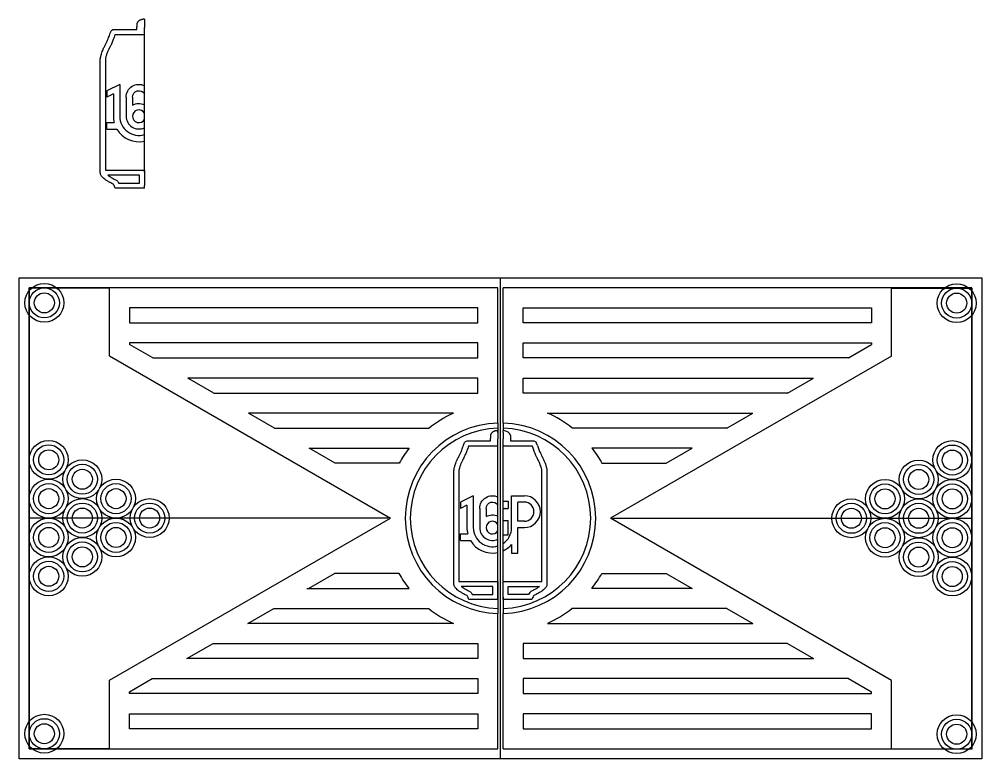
# Model space of a CAD drawing. Header units: inches. Extents: x -368 to -228, y -240 to 432.
# Drawn here: x -323.7 to -227.7, y 144.2 to 218 of the extents above; entities that cross this region are included whole.
import ezdxf

# ---------------------------------------------------------------- set-up
doc = ezdxf.new("R2010")
doc.units = ezdxf.units.IN
doc.header["$MEASUREMENT"] = 0
doc.layers.add('final_table_top_design v3_depths$3_4_', color=7, linetype='Continuous')

msp = doc.modelspace()

# ---------------------------------------------------------------- linework, layer by layer
at = {"layer": 'final_table_top_design v3_depths$3_4_'}
for p, q in [((-311.167, 218), (-311.167, 217.806)), ((-314.246, 216.973), (-311.917, 216.973)), ((-311.917, 217.5), (-311.917, 217.25)), ((-311.917, 216.973), (-311.917, 217.25)), ((-311.167, 217.806), (-311.167, 217.181)), ((-311.167, 202.732), (-311.167, 217.181)), ((-314.62, 216.5), (-314.601, 216.555)), ((-314.601, 216.555), (-314.496, 216.799)), ((-314.128, 216.395), (-314.146, 216.34)), ((-314.11, 216.448), (-314.128, 216.395)), ((-311.167, 216.448), (-314.11, 216.448)), ((-315.566, 212.25), (-315.566, 214.006)), ((-315.066, 213.979), (-315.066, 212.25)), ((-315.566, 204.25), (-315.566, 212.25)), ((-315.066, 212.25), (-315.066, 204.25)), ((-313.627, 211.501), (-314.901, 210.864)), ((-313.627, 211.501), (-313.627, 208.318)), ((-314.901, 210.864), (-314.901, 210.228)), ((-314.264, 210.546), (-314.901, 210.228)), ((-314.264, 210.546), (-314.264, 208.318)), ((-312.991, 210.228), (-312.991, 208.318)), ((-312.354, 210.228), (-312.354, 209.421)), ((-314.901, 207.681), (-314.183, 207.681)), ((-314.901, 207.045), (-314.901, 207.681)), ((-314.901, 207.045), (-313.923, 207.045)), ((-315.566, 202.684), (-315.566, 204.25)), ((-315.066, 204.25), (-315.066, 202.934)), ((-315.066, 202.934), (-311.167, 202.934)), ((-311.167, 202.934), (-311.167, 201.4)), ((-311.667, 202.434), (-314.826, 202.434)), ((-313.74, 201.65), (-311.667, 201.65)), ((-311.667, 201.65), (-311.667, 202.434)), ((-314.075, 201.15), (-314.137, 201.31)), ((-311.167, 201.15), (-314.075, 201.15)), ((-311.167, 201.15), (-311.167, 201.4)), ((-323.652, 192.195), (-227.652, 192.195)), ((-323.652, 144.195), (-323.652, 192.195)), ((-275.652, 144.195), (-275.652, 192.195)), ((-227.652, 192.195), (-227.652, 144.195)), ((-322.652, 191.195), (-322.652, 145.195)), ((-322.652, 145.195), (-322.652, 191.195)), ((-322.652, 145.195), (-322.652, 191.195)), ((-322.652, 191.195), (-322.652, 145.195)), ((-322.652, 191.195), (-322.652, 145.195)), ((-275.902, 191.195), (-322.652, 191.195)), ((-275.902, 191.195), (-322.652, 191.195)), ((-322.652, 145.195), (-322.652, 191.195)), ((-275.902, 191.195), (-322.652, 191.195)), ((-322.652, 191.195), (-322.652, 145.195)), ((-322.652, 191.195), (-314.652, 191.195)), ((-314.652, 184.391), (-314.652, 191.195)), ((-275.902, 177.692), (-275.902, 191.195)), ((-228.652, 191.195), (-275.402, 191.195)), ((-275.402, 177.692), (-275.402, 191.195)), ((-236.652, 191.164), (-228.652, 191.166)), ((-236.652, 184.37), (-236.652, 191.164)), ((-228.652, 145.195), (-228.652, 191.195)), ((-228.652, 145.195), (-228.652, 191.195)), ((-228.652, 145.195), (-228.652, 191.195)), ((-228.652, 145.195), (-228.652, 191.195)), ((-228.652, 191.166), (-228.652, 145.147)), ((-278.652, 189.195), (-312.652, 189.195)), ((-278.652, 189.195), (-312.652, 189.195)), ((-312.652, 189.195), (-312.652, 187.695)), ((-312.652, 189.195), (-312.652, 187.695)), ((-277.902, 189.195), (-278.652, 189.195)), ((-277.902, 189.195), (-278.652, 189.195)), ((-277.902, 187.695), (-277.902, 189.195)), ((-277.902, 187.695), (-277.902, 189.195)), ((-273.402, 187.695), (-273.402, 189.195)), ((-273.402, 187.695), (-273.402, 189.195)), ((-273.402, 189.195), (-272.652, 189.195)), ((-273.402, 189.195), (-272.652, 189.195)), ((-272.652, 189.195), (-238.652, 189.195)), ((-272.652, 189.195), (-238.652, 189.195)), ((-238.652, 189.195), (-238.652, 187.695)), ((-238.652, 189.195), (-238.652, 187.695)), ((-322.652, 189.01), (-322.652, 147.424)), ((-228.652, 147.402), (-228.652, 188.989)), ((-228.652, 147.402), (-228.652, 188.989)), ((-228.652, 147.402), (-228.652, 188.989)), ((-312.652, 187.695), (-277.902, 187.695)), ((-312.652, 187.695), (-277.902, 187.695)), ((-238.652, 187.695), (-273.402, 187.695)), ((-238.652, 187.695), (-273.402, 187.695)), ((-277.902, 185.695), (-312.652, 185.695)), ((-277.902, 185.695), (-312.652, 185.695)), ((-312.652, 185.695), (-312.652, 185.546)), ((-312.652, 185.695), (-312.652, 185.546)), ((-310.313, 184.195), (-312.652, 185.546)), ((-277.902, 184.195), (-277.902, 185.695)), ((-277.902, 184.195), (-277.902, 185.695)), ((-273.402, 184.195), (-273.402, 185.695)), ((-273.402, 184.195), (-273.402, 185.695)), ((-273.402, 185.695), (-238.652, 185.695)), ((-273.402, 185.695), (-238.652, 185.695)), ((-240.955, 184.195), (-238.652, 185.525)), ((-238.652, 185.695), (-238.652, 185.525)), ((-238.652, 185.695), (-238.652, 185.525)), ((-314.652, 184.391), (-286.637, 168.217)), ((-314.652, 184.391), (-286.637, 168.217)), ((-314.652, 184.391), (-286.637, 168.217)), ((-236.652, 184.37), (-264.667, 168.195)), ((-236.652, 184.37), (-264.667, 168.195)), ((-236.652, 184.37), (-264.667, 168.195)), ((-310.313, 184.195), (-277.902, 184.195)), ((-310.313, 184.195), (-277.902, 184.195)), ((-240.955, 184.195), (-273.402, 184.195)), ((-240.955, 184.195), (-273.402, 184.195)), ((-277.902, 182.195), (-306.849, 182.195)), ((-277.902, 182.195), (-306.849, 182.195)), ((-304.251, 180.695), (-306.849, 182.195)), ((-277.902, 180.695), (-277.902, 182.195)), ((-277.902, 180.695), (-277.902, 182.195)), ((-273.402, 180.695), (-273.402, 182.195)), ((-273.402, 180.695), (-273.402, 182.195)), ((-273.402, 182.195), (-244.419, 182.195)), ((-273.402, 182.195), (-244.419, 182.195)), ((-247.017, 180.695), (-244.419, 182.195)), ((-304.251, 180.695), (-277.902, 180.695)), ((-304.251, 180.695), (-277.902, 180.695)), ((-247.017, 180.695), (-273.402, 180.695)), ((-247.017, 180.695), (-273.402, 180.695)), ((-298.188, 177.195), (-300.786, 178.695)), ((-280.343, 178.695), (-300.786, 178.695)), ((-280.343, 178.695), (-300.786, 178.695)), ((-270.962, 178.695), (-250.481, 178.695)), ((-270.962, 178.695), (-250.481, 178.695)), ((-253.079, 177.195), (-250.481, 178.695)), ((-275.902, 177.692), (-275.902, 177.192)), ((-275.402, 177.692), (-275.402, 177.192)), ((-298.188, 177.195), (-282.811, 177.195)), ((-298.188, 177.195), (-282.811, 177.195)), ((-275.902, 177.192), (-275.902, 176.945)), ((-275.902, 176.752), (-275.902, 176.945)), ((-275.902, 176.945), (-275.902, 176.752)), ((-275.902, 176.752), (-275.902, 176.127)), ((-275.902, 176.752), (-275.902, 176.127)), ((-275.402, 177.192), (-275.402, 176.945)), ((-275.402, 176.752), (-275.402, 176.945)), ((-275.402, 176.752), (-275.402, 176.945)), ((-275.402, 176.752), (-275.402, 176.127)), ((-275.402, 176.752), (-275.402, 176.127)), ((-253.079, 177.195), (-268.493, 177.195)), ((-253.079, 177.195), (-268.493, 177.195)), ((-279.337, 175.501), (-279.231, 175.745)), ((-278.981, 175.919), (-276.652, 175.919)), ((-276.652, 176.445), (-276.652, 176.195)), ((-276.652, 175.919), (-276.652, 176.195)), ((-275.902, 161.678), (-275.902, 176.127)), ((-275.902, 161.678), (-275.902, 176.127)), ((-275.402, 161.694), (-275.402, 176.127)), ((-275.402, 161.694), (-275.402, 176.127)), ((-274.652, 176.445), (-274.652, 176.195)), ((-274.652, 176.195), (-274.652, 175.919)), ((-274.652, 175.919), (-272.336, 175.919)), ((-272.089, 175.739), (-271.986, 175.501)), ((-292.126, 173.695), (-294.724, 175.195)), ((-294.724, 175.195), (-284.776, 175.195)), ((-294.724, 175.195), (-284.776, 175.195)), ((-279.355, 175.446), (-279.337, 175.501)), ((-278.863, 175.341), (-278.882, 175.286)), ((-278.845, 175.394), (-278.863, 175.341)), ((-275.902, 175.394), (-278.845, 175.394)), ((-272.477, 175.394), (-275.402, 175.394)), ((-272.459, 175.341), (-272.477, 175.394)), ((-272.441, 175.286), (-272.459, 175.341)), ((-256.543, 175.195), (-266.528, 175.195)), ((-256.543, 175.195), (-266.528, 175.195)), ((-259.141, 173.695), (-256.543, 175.195)), ((-285.752, 173.695), (-292.126, 173.695)), ((-285.752, 173.695), (-292.126, 173.695)), ((-280.301, 171.195), (-280.301, 172.952)), ((-279.801, 172.925), (-279.801, 171.195)), ((-271.521, 171.195), (-271.521, 172.925)), ((-271.021, 172.952), (-271.021, 171.195)), ((-265.553, 173.695), (-259.141, 173.695)), ((-265.553, 173.695), (-259.141, 173.695)), ((-280.301, 163.195), (-280.301, 171.195)), ((-279.801, 171.195), (-279.801, 163.195)), ((-271.521, 163.195), (-271.521, 171.195)), ((-271.021, 171.195), (-271.021, 163.195)), ((-278.363, 170.447), (-279.636, 169.81)), ((-278.363, 170.447), (-278.363, 167.264)), ((-274.543, 167.264), (-274.543, 170.447)), ((-274.543, 170.447), (-273.27, 170.447)), ((-279.636, 169.81), (-279.636, 169.174)), ((-278.999, 169.492), (-279.636, 169.174)), ((-278.999, 169.492), (-278.999, 167.264)), ((-277.726, 169.174), (-277.726, 167.264)), ((-277.09, 169.174), (-277.09, 168.366)), ((-275.402, 169.892), (-274.902, 169.892)), ((-275.402, 169.174), (-274.902, 169.174)), ((-274.902, 169.892), (-274.902, 169.174)), ((-273.907, 167.9), (-273.907, 169.81)), ((-273.27, 169.81), (-273.907, 169.81)), ((-322.234, 168.217), (-322.652, 168.217)), ((-286.83, 168.217), (-322.234, 168.217)), ((-314.652, 152.042), (-286.637, 168.217)), ((-314.652, 152.042), (-286.637, 168.217)), ((-314.652, 152.042), (-286.637, 168.217)), ((-236.652, 152.021), (-264.667, 168.195)), ((-236.652, 152.021), (-264.667, 168.195)), ((-236.652, 152.021), (-264.667, 168.195)), ((-264.47, 168.195), (-228.652, 168.195)), ((-275.402, 167.983), (-274.902, 167.983)), ((-274.902, 166.545), (-274.902, 167.983)), ((-273.27, 167.9), (-273.907, 167.9)), ((-273.907, 167.264), (-273.27, 167.264)), ((-273.907, 164.718), (-273.907, 167.264)), ((-279.636, 165.991), (-279.636, 166.627)), ((-279.636, 166.627), (-278.919, 166.627)), ((-275.402, 166.545), (-274.902, 166.545)), ((-279.636, 165.991), (-278.658, 165.991)), ((-274.543, 165.58), (-274.543, 164.718)), ((-274.543, 164.718), (-273.907, 164.718)), ((-294.798, 161.195), (-292.2, 162.695)), ((-285.752, 162.695), (-292.2, 162.695)), ((-285.752, 162.695), (-292.2, 162.695)), ((-280.301, 161.629), (-280.301, 163.195)), ((-279.801, 163.195), (-279.801, 161.879)), ((-271.521, 161.879), (-271.521, 163.195)), ((-271.021, 163.195), (-271.021, 161.629)), ((-265.553, 162.695), (-259.141, 162.695)), ((-265.553, 162.695), (-259.141, 162.695)), ((-259.141, 162.695), (-256.543, 161.195)), ((-279.801, 161.879), (-275.902, 161.879)), ((-276.402, 161.379), (-279.561, 161.379)), ((-276.402, 160.596), (-276.402, 161.379)), ((-275.902, 161.879), (-275.902, 160.346)), ((-275.902, 160.371), (-275.902, 161.694)), ((-275.402, 160.346), (-275.402, 161.879)), ((-275.402, 161.879), (-274.902, 161.879)), ((-275.402, 160.371), (-275.402, 161.694)), ((-274.902, 161.879), (-271.521, 161.879)), ((-274.902, 160.596), (-274.902, 161.379)), ((-274.902, 161.379), (-271.761, 161.379)), ((-294.959, 161.195), (-284.776, 161.195)), ((-294.959, 161.195), (-284.776, 161.195)), ((-278.476, 160.596), (-276.402, 160.596)), ((-275.902, 160.332), (-275.902, 160.371)), ((-275.902, 160.096), (-275.902, 160.346)), ((-275.902, 160.332), (-275.902, 159.199)), ((-275.402, 160.332), (-275.402, 160.371)), ((-275.402, 160.096), (-275.402, 160.346)), ((-275.402, 160.332), (-275.402, 159.199)), ((-272.847, 160.596), (-274.902, 160.596)), ((-256.543, 161.195), (-266.528, 161.195)), ((-256.543, 161.195), (-266.528, 161.195)), ((-278.811, 160.096), (-278.872, 160.256)), ((-275.902, 160.096), (-278.811, 160.096)), ((-272.512, 160.096), (-275.402, 160.096)), ((-272.45, 160.256), (-272.512, 160.096)), ((-300.861, 157.695), (-298.263, 159.195)), ((-298.263, 159.195), (-282.811, 159.195)), ((-298.263, 159.195), (-282.811, 159.195)), ((-275.902, 159.199), (-275.902, 158.699)), ((-275.902, 145.195), (-275.902, 158.699)), ((-275.402, 159.199), (-275.402, 158.699)), ((-275.402, 145.195), (-275.402, 158.699)), ((-253.079, 159.195), (-268.493, 159.195)), ((-253.079, 159.195), (-268.493, 159.195)), ((-253.079, 159.195), (-250.481, 157.695)), ((-280.343, 157.695), (-300.861, 157.695)), ((-280.343, 157.695), (-300.861, 157.695)), ((-270.962, 157.695), (-250.481, 157.695)), ((-270.962, 157.695), (-250.481, 157.695)), ((-306.923, 154.195), (-304.325, 155.695)), ((-304.325, 155.695), (-277.902, 155.695)), ((-304.325, 155.695), (-277.902, 155.695)), ((-277.902, 155.695), (-277.902, 154.195)), ((-277.902, 155.695), (-277.902, 154.195)), ((-247.017, 155.695), (-273.402, 155.695)), ((-273.402, 155.695), (-273.402, 154.195)), ((-273.402, 155.695), (-273.402, 154.195)), ((-247.017, 155.695), (-273.402, 155.695)), ((-247.017, 155.695), (-244.419, 154.195)), ((-277.902, 154.195), (-306.923, 154.195)), ((-277.902, 154.195), (-306.923, 154.195)), ((-273.402, 154.195), (-244.419, 154.195)), ((-273.402, 154.195), (-244.419, 154.195)), ((-314.652, 145.195), (-314.652, 152.042)), ((-312.652, 150.888), (-310.387, 152.195)), ((-310.387, 152.195), (-277.902, 152.195)), ((-310.387, 152.195), (-277.902, 152.195)), ((-277.902, 152.195), (-277.902, 150.695)), ((-277.902, 152.195), (-277.902, 150.695)), ((-240.955, 152.195), (-273.402, 152.195)), ((-240.955, 152.195), (-273.402, 152.195)), ((-273.402, 152.195), (-273.402, 150.695)), ((-273.402, 152.195), (-273.402, 150.695)), ((-240.955, 152.195), (-238.652, 150.866)), ((-236.652, 145.145), (-236.652, 152.021)), ((-312.652, 150.695), (-312.652, 150.888)), ((-312.652, 150.695), (-312.652, 150.888)), ((-238.652, 150.695), (-238.652, 150.866)), ((-238.652, 150.695), (-238.652, 150.866)), ((-277.902, 150.695), (-312.652, 150.695)), ((-277.902, 150.695), (-312.652, 150.695)), ((-273.402, 150.695), (-238.652, 150.695)), ((-273.402, 150.695), (-238.652, 150.695)), ((-312.652, 148.695), (-277.902, 148.695)), ((-312.652, 148.695), (-277.902, 148.695)), ((-312.652, 147.195), (-312.652, 148.695)), ((-312.652, 147.195), (-312.652, 148.695)), ((-277.902, 148.695), (-277.902, 147.195)), ((-277.902, 148.695), (-277.902, 147.195)), ((-238.652, 148.695), (-273.402, 148.695)), ((-238.652, 148.695), (-273.402, 148.695)), ((-273.402, 148.695), (-273.402, 147.195)), ((-273.402, 148.695), (-273.402, 147.195)), ((-238.652, 147.195), (-238.652, 148.695)), ((-238.652, 147.195), (-238.652, 148.695)), ((-229.898, 148.122), (-229.907, 148.127)), ((-278.652, 147.195), (-312.652, 147.195)), ((-278.652, 147.195), (-312.652, 147.195)), ((-277.902, 147.195), (-278.652, 147.195)), ((-277.902, 147.195), (-278.652, 147.195)), ((-273.402, 147.195), (-272.652, 147.195)), ((-273.402, 147.195), (-272.652, 147.195)), ((-272.652, 147.195), (-238.652, 147.195)), ((-272.652, 147.195), (-238.652, 147.195)), ((-322.652, 145.195), (-275.902, 145.195)), ((-322.652, 145.195), (-275.902, 145.195)), ((-322.652, 145.195), (-275.902, 145.195)), ((-314.652, 145.195), (-322.652, 145.195)), ((-275.402, 145.195), (-228.652, 145.195)), ((-228.652, 145.147), (-236.652, 145.145)), ((-227.652, 144.195), (-323.652, 144.195))]:
    msp.add_line(p, q, dxfattribs=at)
for centre, radius in [((-321.152, 189.695), 1.938), ((-321.152, 189.695), 1.938), ((-321.152, 189.695), 1.5), ((-321.152, 189.695), 1.5), ((-230.152, 189.666), 1.938), ((-230.152, 189.666), 1.5), ((-321.152, 189.695), 1), ((-321.152, 189.695), 1), ((-230.152, 189.666), 1), ((-320.715, 174.029), 1.938), ((-320.715, 174.029), 1.938), ((-320.715, 174.029), 1.938), ((-320.715, 174.029), 1.938), ((-230.59, 174.008), 1.938), ((-320.715, 174.029), 1.5), ((-320.715, 174.029), 1.5), ((-320.715, 174.029), 1.5), ((-320.715, 174.029), 1), ((-320.715, 174.029), 1), ((-320.715, 174.029), 1), ((-230.59, 174.008), 1.5), ((-230.59, 174.008), 1), ((-317.359, 172.092), 1.938), ((-233.946, 172.07), 1.938), ((-317.359, 172.092), 1.5), ((-317.359, 172.092), 1), ((-233.946, 172.07), 1.5), ((-233.946, 172.07), 1), ((-320.715, 170.154), 1.938), ((-314.003, 170.154), 1.938), ((-237.301, 170.133), 1.938), ((-230.59, 170.133), 1.938), ((-320.715, 170.154), 1.5), ((-320.715, 170.154), 1), ((-314.003, 170.154), 1.5), ((-314.003, 170.154), 1), ((-237.301, 170.133), 1.5), ((-237.301, 170.133), 1), ((-230.59, 170.133), 1.5), ((-230.59, 170.133), 1), ((-317.359, 168.217), 1.938), ((-310.647, 168.217), 1.938), ((-240.657, 168.195), 1.938), ((-233.946, 168.195), 1.938), ((-317.359, 168.217), 1.5), ((-317.359, 168.217), 1), ((-310.647, 168.217), 1.5), ((-310.647, 168.217), 1), ((-240.657, 168.195), 1.5), ((-240.657, 168.195), 1), ((-233.946, 168.195), 1.5), ((-233.946, 168.195), 1), ((-320.715, 166.279), 1.938), ((-314.003, 166.279), 1.938), ((-237.301, 166.258), 1.938), ((-230.59, 166.258), 1.938), ((-320.715, 166.279), 1.5), ((-320.715, 166.279), 1), ((-314.003, 166.279), 1.5), ((-314.003, 166.279), 1), ((-237.301, 166.258), 1.5), ((-237.301, 166.258), 1), ((-230.59, 166.258), 1.5), ((-230.59, 166.258), 1), ((-317.359, 164.342), 1.938), ((-317.359, 164.342), 1.938), ((-317.359, 164.342), 1.938), ((-317.359, 164.342), 1.938), ((-317.359, 164.342), 1.938), ((-317.359, 164.342), 1.938), ((-317.359, 164.342), 1.938), ((-317.359, 164.342), 1.938), ((-233.946, 164.32), 1.938), ((-317.359, 164.342), 1.5), ((-317.359, 164.342), 1.5), ((-317.359, 164.342), 1.5), ((-317.359, 164.342), 1.5), ((-317.359, 164.342), 1.5), ((-317.359, 164.342), 1.5), ((-317.359, 164.342), 1.5), ((-317.359, 164.342), 1.5), ((-317.359, 164.342), 1), ((-317.359, 164.342), 1), ((-317.359, 164.342), 1), ((-317.359, 164.342), 1), ((-317.359, 164.342), 1), ((-317.359, 164.342), 1), ((-317.359, 164.342), 1), ((-317.359, 164.342), 1), ((-233.946, 164.32), 1.5), ((-233.946, 164.32), 1), ((-320.715, 162.404), 1.938), ((-320.715, 162.404), 1.938), ((-230.59, 162.383), 1.938), ((-230.59, 162.383), 1.938), ((-230.59, 162.383), 1.938), ((-320.715, 162.404), 1.5), ((-320.715, 162.404), 1.5), ((-320.715, 162.404), 1), ((-320.715, 162.404), 1), ((-230.59, 162.383), 1.5), ((-230.59, 162.383), 1.5), ((-230.59, 162.383), 1.5), ((-230.59, 162.383), 1), ((-230.59, 162.383), 1), ((-230.59, 162.383), 1), ((-321.152, 146.695), 1.938), ((-321.152, 146.695), 1.938), ((-321.152, 146.695), 1.5), ((-321.152, 146.695), 1.5), ((-230.152, 146.647), 1.938), ((-230.152, 146.647), 1.5), ((-321.152, 146.695), 1), ((-321.152, 146.695), 1), ((-230.152, 146.647), 1)]:
    msp.add_circle(centre, radius, dxfattribs=at)
at = {"layer": 'final_table_top_design v3_depths$3_4_', "extrusion": (0, 0, -1)}
for centre, radius, start, end in [((314.249, 216.71), 0.262, 19.67043, 90.56074), ((311.718, 210.228), 1.273, 0, 115.63881), ((311.718, 210.228), 0.637, 0, 149.92763), ((311.718, 208.318), 1.273, 60, 115.63881), ((275.652, 168.195), 11.5, 51.50005, 65.92939), ((275.652, 168.195), 11.5, 51.50005, 65.92939), ((278.984, 175.656), 0.262, 19.67043, 90.56074), ((272.339, 175.656), 0.262, 90.56074, 161.6965), ((275.652, 168.195), 11.5, 142.50475, 151.42812), ((275.652, 168.195), 11.5, 142.50475, 151.42812), ((276.453, 169.174), 1.273, 0, 115.63881), ((276.453, 169.174), 0.637, 0, 149.92763), ((276.453, 167.264), 1.273, 60, 115.63881), ((275.652, 168.195), 11.5, 322.50475, 331.42812), ((275.652, 168.195), 11.5, 322.50475, 331.42812), ((275.652, 168.195), 11.5, 231.50005, 245.92939), ((275.652, 168.195), 11.5, 231.50005, 245.92939)]:
    msp.add_arc(centre, radius, start, end, dxfattribs=at)
at = {"layer": 'final_table_top_design v3_depths$3_4_'}
for centre, radius, start, end in [((-311.718, 208.318), 0.637, 30.07237, 329.92763), ((-311.718, 208.318), 2.546, 180, 194.47751), ((-311.718, 208.318), 1.91, 180, 286.76604), ((-311.718, 208.318), 1.273, 180, 295.63881), ((-311.718, 208.318), 2.546, 210, 282.49464), ((-275.652, 168.195), 11.5, 51.50005, 65.92939), ((-275.652, 168.195), 11.5, 51.50005, 65.92939), ((-275.652, 168.195), 9.5, 91.50796, 268.49204), ((-275.652, 168.195), 9.5, 271.50796, 88.49204), ((-275.652, 168.195), 9, 91.59175, 268.40825), ((-275.652, 168.195), 9, 271.59175, 88.40825), ((-275.652, 168.195), 11.5, 142.50475, 151.42812), ((-275.652, 168.195), 11.5, 142.50475, 151.42812), ((-273.27, 168.855), 1.591, 270, 90), ((-273.27, 168.855), 0.955, 270, 90), ((-276.453, 167.264), 2.546, 180, 194.47751), ((-276.453, 167.264), 1.91, 180, 286.76604), ((-276.453, 167.264), 1.273, 180, 295.63881), ((-276.453, 167.264), 0.637, 30.07237, 329.92763), ((-276.453, 167.264), 1.91, 303.38613, 0), ((-276.453, 167.264), 2.546, 210, 282.49464), ((-276.453, 167.264), 2.546, 294.37512, 318.59038), ((-275.652, 168.195), 11.5, 322.50475, 331.42812), ((-275.652, 168.195), 11.5, 322.50475, 331.42812), ((-275.652, 168.195), 11.5, 231.50005, 245.92939), ((-275.652, 168.195), 11.5, 231.50005, 245.92939)]:
    msp.add_arc(centre, radius, start, end, dxfattribs=at)
msp.add_ellipse((-275.402, 176.445), major_axis=(0.75, 0), ratio=0.666667, start_param=0, end_param=1.570796, dxfattribs=at)
for points in [[(-311.167, 218), (-311.917, 218), (-311.917, 217.5)], [(-275.902, 176.945), (-276.652, 176.945), (-276.652, 176.445)]]:
    msp.add_rational_spline(points, [1, 0.707106781187, 1], degree=2, dxfattribs=at)
for points, knots in [([(-315.565, 214.019), (-315.553, 214.131), (-315.521, 214.293), (-315.464, 214.496), (-315.408, 214.678), (-315.344, 214.854), (-315.266, 215.03), (-315.17, 215.228), (-315.049, 215.462), (-314.906, 215.757), (-314.764, 216.093), (-314.67, 216.352), (-314.62, 216.5)], [43.588201, 43.588201, 43.588201, 43.588201, 43.927569, 44.080818, 44.222179, 44.498086, 44.642017, 44.798783, 45.160352, 45.430058, 45.783386, 46.254465, 46.254465, 46.254465, 46.254465]), ([(-314.146, 216.34), (-314.199, 216.183), (-314.299, 215.909), (-314.45, 215.552), (-314.599, 215.244), (-314.72, 215.01), (-314.811, 214.822), (-314.88, 214.668), (-314.935, 214.515), (-314.983, 214.359), (-315.018, 214.234), (-315.047, 214.108), (-315.061, 214.022), (-315.066, 213.979)], [7.788151, 7.788151, 7.788151, 7.788151, 8.284951, 8.664184, 8.950961, 9.309735, 9.455028, 9.579023, 9.814677, 9.940998, 10.070932, 10.202041, 10.330993, 10.330993, 10.330993, 10.330993]), ([(-314.256, 201.527), (-314.368, 201.584), (-314.579, 201.695), (-314.87, 201.86), (-315.115, 202.02), (-315.312, 202.178), (-315.441, 202.323), (-315.516, 202.451), (-315.556, 202.563), (-315.566, 202.643), (-315.566, 202.684)], [30.452842, 30.452842, 30.452842, 30.452842, 30.832919, 31.166309, 31.45667, 31.710592, 31.920369, 32.035794, 32.154209, 32.276107, 32.276107, 32.276107, 32.276107]), ([(-314.826, 202.434), (-314.759, 202.385), (-314.603, 202.284), (-314.335, 202.131), (-314.135, 202.026), (-314.026, 201.971)], [9.245405, 9.245405, 9.245405, 9.245405, 9.4931235, 9.8031011, 10.170543, 10.170543, 10.170543, 10.170543]), ([(-314.026, 201.971), (-313.991, 201.953), (-313.929, 201.91), (-313.852, 201.83), (-313.79, 201.742), (-313.756, 201.681), (-313.74, 201.65)], [2.8210536, 2.8210536, 2.8210536, 2.8210536, 2.9370638, 3.0472932, 3.1538543, 3.2579685, 3.2579685, 3.2579685, 3.2579685]), ([(-280.3, 172.965), (-280.288, 173.077), (-280.257, 173.239), (-280.2, 173.442), (-280.144, 173.624), (-280.08, 173.8), (-280.001, 173.976), (-279.905, 174.174), (-279.785, 174.408), (-279.641, 174.703), (-279.499, 175.039), (-279.406, 175.298), (-279.355, 175.446)], [43.588201, 43.588201, 43.588201, 43.588201, 43.927569, 44.080818, 44.222179, 44.498086, 44.642017, 44.798783, 45.160352, 45.430058, 45.783386, 46.254465, 46.254465, 46.254465, 46.254465]), ([(-278.882, 175.286), (-278.935, 175.129), (-279.034, 174.855), (-279.185, 174.497), (-279.335, 174.19), (-279.455, 173.956), (-279.547, 173.767), (-279.616, 173.614), (-279.671, 173.461), (-279.719, 173.304), (-279.754, 173.18), (-279.783, 173.053), (-279.796, 172.968), (-279.801, 172.925)], [7.788151, 7.788151, 7.788151, 7.788151, 8.284951, 8.664184, 8.950961, 9.309735, 9.455028, 9.579023, 9.814677, 9.940998, 10.070932, 10.202041, 10.330993, 10.330993, 10.330993, 10.330993]), ([(-271.521, 172.925), (-271.531, 173.011), (-271.558, 173.139), (-271.604, 173.304), (-271.652, 173.461), (-271.724, 173.659), (-271.849, 173.919), (-271.988, 174.19), (-272.21, 174.647), (-272.347, 175.009), (-272.441, 175.286)], [63.397036, 63.397036, 63.397036, 63.397036, 63.657097, 63.787031, 63.913352, 64.149006, 64.418294, 64.777068, 65.063845, 65.939878, 65.939878, 65.939878, 65.939878]), ([(-271.967, 175.446), (-271.879, 175.186), (-271.75, 174.844), (-271.538, 174.408), (-271.396, 174.132), (-271.261, 173.849), (-271.179, 173.624), (-271.123, 173.442), (-271.066, 173.239), (-271.034, 173.077), (-271.023, 172.965)], [27.695027, 27.695027, 27.695027, 27.695027, 28.519434, 28.789141, 29.15071, 29.451406, 29.727313, 29.868675, 30.021923, 30.361291, 30.361291, 30.361291, 30.361291]), ([(-278.991, 160.473), (-279.104, 160.53), (-279.315, 160.641), (-279.605, 160.806), (-279.851, 160.966), (-280.047, 161.124), (-280.176, 161.268), (-280.251, 161.397), (-280.291, 161.509), (-280.301, 161.589), (-280.301, 161.629)], [30.452842, 30.452842, 30.452842, 30.452842, 30.832919, 31.166309, 31.45667, 31.710592, 31.920369, 32.035794, 32.154209, 32.276107, 32.276107, 32.276107, 32.276107]), ([(-279.561, 161.379), (-279.494, 161.331), (-279.338, 161.23), (-279.07, 161.077), (-278.87, 160.972), (-278.761, 160.917)], [9.245405, 9.245405, 9.245405, 9.245405, 9.4931235, 9.8031011, 10.170543, 10.170543, 10.170543, 10.170543]), ([(-271.761, 161.379), (-271.828, 161.331), (-271.984, 161.23), (-272.252, 161.077), (-272.452, 160.972), (-272.562, 160.917)], [3.4315752, 3.4315752, 3.4315752, 3.4315752, 3.6792974, 3.989275, 4.3567169, 4.3567169, 4.3567169, 4.3567169]), ([(-271.021, 161.629), (-271.021, 161.549), (-271.05, 161.431), (-271.126, 161.303), (-271.192, 161.216), (-271.299, 161.104), (-271.472, 160.966), (-271.717, 160.806), (-272.008, 160.641), (-272.219, 160.53), (-272.332, 160.473)], [41.66025, 41.66025, 41.66025, 41.66025, 41.900563, 42.015989, 42.1081, 42.225766, 42.479687, 42.770049, 43.103439, 43.483515, 43.483515, 43.483515, 43.483515]), ([(-278.761, 160.917), (-278.727, 160.899), (-278.664, 160.856), (-278.587, 160.776), (-278.525, 160.688), (-278.491, 160.627), (-278.476, 160.596)], [2.8210536, 2.8210536, 2.8210536, 2.8210536, 2.9370638, 3.0472932, 3.1538543, 3.2579685, 3.2579685, 3.2579685, 3.2579685]), ([(-272.562, 160.917), (-272.596, 160.899), (-272.659, 160.856), (-272.759, 160.75), (-272.815, 160.658), (-272.847, 160.596)], [-2.9564483, -2.9564483, -2.9564483, -2.9564483, -2.8404381, -2.7302087, -2.5195334, -2.5195334, -2.5195334, -2.5195334])]:
    msp.add_open_spline(points, degree=3, knots=knots, dxfattribs=at)
for points in [[(-314.215, 201.475), (-314.236, 201.508), (-314.252, 201.524), (-314.256, 201.527)], [(-314.137, 201.31), (-314.165, 201.383), (-314.192, 201.439), (-314.215, 201.475)], [(-278.951, 160.421), (-278.971, 160.454), (-278.988, 160.47), (-278.991, 160.473)], [(-278.872, 160.256), (-278.9, 160.329), (-278.928, 160.385), (-278.951, 160.421)], [(-272.372, 160.421), (-272.395, 160.385), (-272.422, 160.329), (-272.45, 160.256)], [(-272.332, 160.473), (-272.335, 160.47), (-272.352, 160.454), (-272.372, 160.421)]]:
    msp.add_open_spline(points, degree=3, dxfattribs=at)
for p in [(-275.18, 169.174), (-228.652, 168.195), (-228.652, 168.195), (-228.652, 168.195)]:
    msp.add_point(p, dxfattribs=at)

doc.saveas('drawing.dxf')
